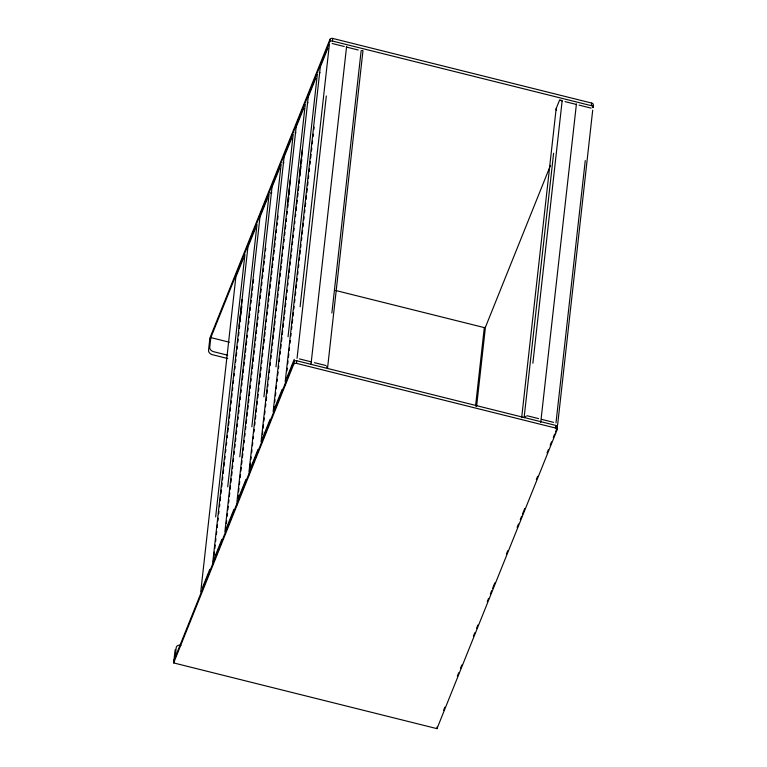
<?xml version="1.0" encoding="UTF-8"?>
<svg xmlns="http://www.w3.org/2000/svg" width="767" height="767" viewBox="0 0 767 767"><rect width="100%" height="100%" fill="white"/><g stroke="black" fill="none" stroke-linecap="round" stroke-linejoin="round"><path stroke-width="1.15" d="M310.99 364.363L346.607 46.394L346.233 46.979M540.716 422.473L576.429 103.938M173.649 662.918L293.684 364.325A2.282 1.592 6.4 0 1 296.484 363.376L555.413 428.015A2.282 1.592 6.4 0 1 557.005 430.057L436.979 728.65L173.649 662.918L175.039 650.521A4.564 3.221 21.9 0 1 175.48 649.4M175.144 657.309L176.237 647.521A4.564 3.221 21.9 0 1 180.993 645.354M200.753 591.846L235.805 277.424M215.661 516.862L244.932 254.519M212.823 561.837L242.094 299.485M239.103 326.33L247.866 247.415M213.121 563.716L213.657 558.884M214.06 555.327L214.424 552.058M214.808 548.558L215.201 545.059M215.594 541.569L215.91 538.702M216.371 534.57L216.706 531.579M217.157 527.571L217.502 524.465M217.895 520.898L218.192 518.243M218.691 513.775L218.978 511.253M219.487 506.651L219.755 504.255M220.148 500.755L220.551 497.16M220.925 493.756L221.347 490.036M221.711 486.767L222.094 483.268M222.488 479.768L222.804 476.978M223.197 473.412L223.6 469.855M223.993 466.288L224.386 462.731M224.789 459.174L225.095 456.451M225.584 452.051L225.872 449.452M226.38 444.927L226.649 442.454M227.176 437.804L227.435 435.426M227.828 431.965L228.23 428.302M228.604 424.966L228.997 421.466M229.381 417.967L229.774 414.468M230.167 410.968L230.483 408.121M230.944 403.979L231.279 400.997M231.672 397.44L232.075 393.874M232.468 390.317L232.765 387.651M233.264 383.193L233.552 380.653M234.06 376.07L234.328 373.663M234.846 368.994L235.124 366.578M235.632 362.005L235.91 359.455M236.313 355.888L236.667 352.676M237.061 349.177L237.367 346.396M237.847 342.178L238.163 339.273M238.566 335.706L238.959 332.149M239.362 328.583L239.668 325.85M240.157 321.469L240.445 318.861M240.838 315.362L241.221 311.862M241.615 308.411L241.873 306.033M227.722 486.853L256.993 224.501M224.884 531.828L259.927 217.406M225.594 530.064L225.853 527.686M226.351 523.219L226.649 520.572M227.137 516.22L227.444 513.449M227.847 509.882L228.24 506.325M228.643 502.759L228.959 499.892M229.352 496.402L229.736 492.903M230.129 489.404L230.522 485.904M230.886 482.577L231.298 478.905M231.682 475.454L232.085 471.897M232.468 468.416L232.746 465.962M233.254 461.418L233.542 458.839M234.031 454.419L234.338 451.715M234.817 447.429L235.133 444.592M235.527 441.035L235.852 438.101M236.322 433.911L236.639 431.102M237.118 426.788L237.415 424.103M237.914 419.664L238.192 417.114M238.585 413.614L238.978 410.115M239.371 406.615L239.63 404.228M240.148 399.617L240.426 397.105M240.924 392.627L241.221 389.981M241.71 385.628L242.017 382.867M242.362 379.799L242.813 375.744M243.139 372.8L243.532 369.301M243.925 365.801L244.309 362.312M244.663 359.119L245.095 355.313M245.459 351.995L245.871 348.314M246.255 344.872L246.658 341.315M247.041 337.825L247.319 335.38M247.827 330.826L248.115 328.257M248.604 323.827L248.901 321.133M249.304 317.576L249.697 314.01M250.1 310.453L250.425 307.509M250.895 303.329L251.212 300.511M251.595 297.011L251.988 293.512M252.381 290.012L252.765 286.513M253.148 283.148L253.551 279.524M239.783 456.844L269.064 194.492M236.945 501.819L271.997 187.397M237.118 504.868L237.386 502.433M237.895 497.869L238.182 495.309M238.585 491.743L238.978 488.186M239.381 484.619L239.716 481.551M240.176 477.496L240.502 474.552M240.896 471.053L241.279 467.554M241.672 464.054L242.027 460.881M242.42 457.324L242.823 453.757M243.216 450.2L243.494 447.736M244.011 443.077L244.28 440.699M244.798 436.068L245.076 433.576M245.574 429.079L245.871 426.452M246.226 423.25L246.619 419.75M247.003 416.251L247.396 412.751M247.789 409.252L248.182 405.753M248.518 402.713L248.911 399.147M249.313 395.59L249.706 392.033M250.109 388.466L250.387 385.935M250.905 381.343L251.173 378.936M251.691 374.277L251.96 371.851M252.362 368.285L252.755 364.728M253.12 361.449L253.551 357.604M253.906 354.45L254.289 350.95M254.682 347.461L255.075 343.961M255.469 340.462L255.852 336.962M256.245 333.463L256.6 330.299M256.993 326.742L257.396 323.175M257.789 319.618L258.067 317.145M258.584 312.495L258.853 310.117M259.371 305.477L259.649 302.994M260.147 298.488L260.435 295.87M260.838 292.313L261.192 289.159M261.633 285.19L261.969 282.16M262.429 278.066L262.745 275.161M263.139 271.662L263.484 268.565M263.925 264.673L264.279 261.442M264.682 257.885L264.96 255.344M265.478 250.761L265.746 248.345M251.844 426.835L281.125 164.483M249.007 471.81L284.058 157.388M249.179 474.859L249.716 470.046M250.119 466.489L250.483 463.201M250.914 459.366L251.173 456.988M251.653 452.703L251.969 449.865M252.439 445.704L252.765 442.741M253.215 438.714L253.474 436.375M253.954 432.061L254.26 429.386M254.749 424.937L255.037 422.387M255.43 418.887L255.814 415.388M256.207 411.898L256.609 408.312M256.993 404.899L257.376 401.4M257.77 397.9L258.163 394.401M258.546 390.902L258.863 388.14M259.332 383.912L259.658 381.017M260.051 377.45L260.444 373.893M260.847 370.327L261.154 367.585M261.643 363.203L261.93 360.586M262.439 356.08L262.717 353.597M263.234 348.956L263.493 346.588M263.896 343.022L264.289 339.465M264.663 336.099L265.056 332.61M265.449 329.11L265.746 326.406M266.274 321.661L266.542 319.283M267.012 315.112L267.338 312.159M267.788 308.123L268.134 305.036M268.527 301.479L268.833 298.794M269.217 295.295L269.61 291.796M269.984 288.421L270.387 284.797M270.78 281.297L271.182 277.731M271.556 274.308L271.949 270.809M272.343 267.309L272.736 263.81M273.119 260.31L273.426 257.549M273.829 253.992L274.222 250.435M274.624 246.869L275.017 243.312M275.42 239.745L275.727 236.993M276.216 232.622L276.503 229.995M277.012 225.498L277.29 223.005M277.673 219.563L278.066 216.006M263.915 396.827L293.186 134.474M261.077 441.802L290.348 179.449M287.357 206.294L296.12 127.38M261.633 441.351L261.911 438.849M262.419 434.352L262.707 431.725M263.11 428.168L263.503 424.602M263.906 421.045L264.241 418.034M264.701 413.921L265.018 411.035M265.487 406.798L265.804 404.036M266.187 400.537L266.58 397.047M266.974 393.548L267.357 390.048M267.741 386.616L268.009 384.219M268.536 379.55L268.805 377.124M269.313 372.561L269.601 370.001M270.089 365.562L270.396 362.877M270.876 358.563L271.192 355.754M271.585 352.187L271.911 349.234M272.381 345.064L272.649 342.696M273.042 339.129L273.474 335.246M273.838 332.006L274.26 328.247M274.634 324.892L275.027 321.325M275.43 317.768L275.689 315.39M276.206 310.76L276.484 308.267M276.887 304.71L277.28 301.143M277.683 297.586L278.076 294.02M278.469 290.463L278.872 286.896M279.198 283.943L279.591 280.444M279.984 276.945L280.367 273.445M280.76 269.946L281.153 266.446M281.518 263.158L281.93 259.457M282.314 256.034L282.582 253.628M283.1 248.959L283.378 246.543M283.886 241.96L284.173 239.419M284.662 234.97L284.96 232.296M285.362 228.729L285.755 225.172M286.158 221.605L286.484 218.643M286.954 214.482L287.27 211.644M287.75 207.368L288.047 204.655M288.44 201.155L288.833 197.656M289.217 194.156L289.6 190.743M275.976 366.818L305.247 104.465M273.138 411.793L302.409 149.44M299.418 176.285L308.19 97.371M273.963 409.012L274.241 406.462M274.739 402.013L274.998 399.684M275.439 395.782L275.784 392.685M276.235 388.658L276.561 385.686M277.021 381.535L277.29 379.166M277.731 375.197L278.085 372.043M278.517 368.198L278.776 365.869M279.274 361.353L279.552 358.87M280.07 354.229L280.338 351.861M280.722 348.381L281.134 344.738M281.508 341.382L281.93 337.614M282.285 334.383L282.678 330.884M283.071 327.384L283.454 323.895M283.848 320.395L284.183 317.433M284.576 313.876L284.969 310.309M285.372 306.752L285.765 303.186M286.168 299.629L286.446 297.069M286.963 292.505L287.232 290.079M287.75 285.41L288.018 283.004M288.536 278.421L288.814 275.88M289.217 272.323L289.571 269.092M290.003 265.2L290.357 262.093M290.741 258.594L291.134 255.095M291.527 251.595L291.863 248.585M292.304 244.606L292.658 241.461M293.052 237.895L293.349 235.277M293.847 230.771L294.125 228.278M294.643 223.648L294.912 221.28M295.429 216.62L295.707 214.156M296.081 210.791L296.493 207.032M296.858 203.792L297.251 200.292M297.644 196.793L298.027 193.294M298.353 190.408L298.814 186.304M299.149 183.294L299.542 179.727M299.945 176.17L300.338 172.604M300.741 169.047L301.019 166.477M301.527 161.923L301.805 159.488M288.037 336.809L317.317 74.457M285.199 381.774L320.251 67.362M285.372 384.833L285.765 381.333M286.935 370.835L287.232 368.15M287.711 363.846L288.028 361.027M288.43 357.46L288.823 353.903M289.226 350.337L289.533 347.518M290.012 343.223L290.319 340.519M290.808 336.099L291.096 333.53M291.604 328.976L291.882 326.531M292.265 323.041L292.668 319.475M293.052 316.033L293.435 312.533M293.828 309.043L294.125 306.417M294.614 302.045L294.921 299.293M295.391 295.046L295.717 292.169M296.167 288.056L296.503 285.046M296.906 281.489L297.212 278.728M297.701 274.365L297.989 271.729M298.497 267.242L298.775 264.73M299.293 260.118L299.552 257.731M299.945 254.241L300.338 250.742M300.722 247.242L301.009 244.692M301.508 240.244L301.805 237.569M302.208 234.002L302.601 230.445M302.994 226.879L303.396 223.322M303.79 219.755L304.106 216.927M304.585 212.632L304.892 209.928M305.276 206.428L305.669 202.929M306.043 199.573L306.455 195.94M306.838 192.459L307.241 188.893M307.625 185.441L308.008 181.942M308.401 178.443L308.698 175.835M309.187 171.453L309.485 168.711M309.964 164.454L310.28 161.588M310.683 158.031L311.076 154.464M311.479 150.907L311.786 148.127M312.274 143.784L312.562 141.138M313.061 136.66L313.348 134.139M313.856 129.537L314.125 127.14M293.684 364.325L293.924 362.158M300.108 306.8L329.379 44.448M329.705 41.571L329.944 39.395A2.282 1.592 6.4 0 1 332.744 38.436L591.673 103.075A2.282 1.592 6.4 0 1 593.265 105.127L592.373 107.342M296.532 362.944L296.771 360.768L555.711 425.397A2.282 1.592 6.4 0 1 557.302 427.449L557.053 429.625M297.05 358.323L326.32 95.971M209.621 340.596L329.647 42.003A2.282 1.592 6.4 0 1 332.447 41.054L332.696 38.877M331.871 313.08L361.142 50.727M327.557 368.055L362.973 50.67L361.976 50.43M436.979 728.65L437.171 726.915M475.55 406.098L484.303 327.605L335.658 290.492M476.575 406.558L485.425 327.221L550.466 165.432M521.665 417.679L556.152 108.626L559.527 100.218L561.367 100.209M524.168 417.133L553.611 153.237M532.873 363.251L562.144 100.899M555.413 428.015L555.663 425.838M555.979 422.953L585.259 160.6M591.434 105.252L591.673 103.075M557.657 424.592L592.699 110.18M593.217 105.558L592.977 107.735A2.282 1.592 6.4 0 0 591.386 105.683L332.447 41.054M556.152 108.626L556.315 110.323M329.944 39.395L209.909 337.988L208.528 350.385A4.564 3.221 21.9 0 0 212.555 354.738L227.665 358.515M235.881 277.021L243.427 258.268M247.952 247.012L255.488 228.259M260.013 217.003L267.549 198.25M272.074 186.995L279.619 168.241M284.135 156.986L291.681 138.233M296.206 126.977L303.742 108.224M308.267 96.968L315.803 78.215M320.328 66.959L327.873 48.206M202.267 588.088L209.803 569.335M214.329 558.079L221.864 539.326M226.39 528.07L233.935 509.317M238.451 498.061L245.996 479.308M250.521 468.052L258.057 449.299M262.582 438.043L270.118 419.29M274.644 408.034L282.189 389.281M286.705 378.026L294.25 359.272M173.946 660.31L293.972 361.717A2.282 1.592 6.4 0 1 296.771 360.768M556.238 428.312L557.571 425.004M443.518 710.501L444.85 707.174M457.343 676.091L458.685 672.764M460.468 668.316L461.811 664.989M473.412 636.131L474.754 632.804M476.537 628.355L477.87 625.028M487.246 601.721L488.579 598.385M490.372 593.946L491.705 590.619M492.596 588.404L494.83 582.853M506.431 553.985L507.773 550.658M517.14 527.351L518.482 524.014M520.266 519.575L521.598 516.249M522.5 514.024L524.724 508.483M536.325 479.615L537.667 476.288M547.034 452.981L548.376 449.644M550.16 445.205L551.502 441.878M553.285 437.439L554.627 434.112M555.519 431.888L557.302 427.449M485.425 327.221L484.303 327.605M524.427 417.679L526.095 416.232M270.099 193.092L271.806 192.833M319.187 72.75L320.069 72.788M307.116 102.759L307.998 102.797M295.055 132.768L295.937 132.816M282.994 162.777L283.876 162.825M332.178 43.498L344.249 46.509M346.655 47.113L358.247 50.008M559.527 100.218L562.307 100.918M565.039 101.627L576.631 104.513M579.047 105.117L591.108 108.128M299.456 358.918L311.527 361.938M314.422 362.657L326.013 365.552M527.015 415.724L538.607 418.619M541.502 419.338L553.573 422.349M229.381 342.226L210.829 337.595L209.736 347.384A4.564 3.221 21.9 0 0 213.753 351.737L227.703 355.217M326.713 366.453L327.499 368.524"/></g></svg>
